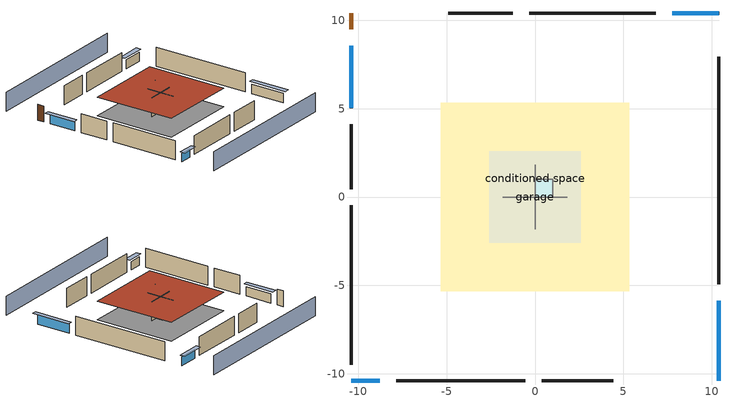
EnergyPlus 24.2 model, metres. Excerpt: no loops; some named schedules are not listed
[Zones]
conditioned space
 floor foundation (Slab2 construction): -5.34,-5.34 -5.34,5.34 5.34,5.34 5.34,-5.34 z0
 wall outside (AdiabaticWallConstruction 1): -10.41,10.41 -10.41,9.5 z0:2.03
 wall outside (AdiabaticWallConstruction): 10.41,-10.41 10.41,-5.87 z0:1.22; -10.41,-10.41 -8.78,-10.41 z0:1.07; -10.41,8.57 -10.41,5.04 z0:1.19; 10.41,10.41 7.76,10.41 z0:1.16
 wall outside (Wall3 construction): 10.41,-4.94 10.41,7.93 z0:2.44
 wall outside (Wall4 construction): 0.39,-10.41 4.43,-10.41 z0:2.44
 wall outside (Wall7 construction): -10.41,-0.48 -10.41,-9.48 z0:2.44
 wall outside (Wall8 construction): 6.83,10.41 -0.33,10.41 z0:2.44
 wall to garage (Wall5 construction): 0,1.83 0,-1.83 z0:2.44
 wall to garage (Wall6 construction): -1.83,0 1.83,0 z0:2.44
 window (WindowConstruction): 10.41,-10.41 10.41,-5.87 z0:1.22
 window (WindowConstruction 1): -10.41,-10.41 -8.79,-10.41 z0:1.07
 window (WindowConstruction 2): -10.41,8.57 -10.41,5.04 z0:1.19
 window (WindowConstruction 3): 10.41,10.41 7.76,10.41 z0:1.16
 door (Door): -10.41,10.41 -10.41,9.5 z0:2.03
 roof outside (Roof2 construction): -5.34,5.34 -5.34,-5.34 5.34,-5.34 5.34,5.34 z2.44
furnace airloop ret air zone
 floor adiabatic (AdiabaticConst): 0,0 0,1 1,1 1,0 z0
 wall adiabatic (AdiabaticConst): 0,1 0,0 1,0 1,1 0,1 z0:1
 ceiling adiabatic (AdiabaticConst): 1,0 1,1 0,1 0,0 z1
garage
 floor foundation (Slab1 construction): -2.59,-2.59 -2.59,2.59 2.59,2.59 2.59,-2.59 z0
 wall outside (Wall1 construction): -7.86,-10.41 -0.54,-10.41 z0:2.44
 wall outside (Wall2 construction): -10.41,4.11 -10.41,0.45 z0:2.44
 wall outside (Wall9 construction): -1.25,10.41 -4.91,10.41 z0:2.44
 roof outside (Roof1 construction): -2.59,2.59 -2.59,-2.59 2.59,-2.59 2.59,2.59 z2.44
shading: 10.41,14.99 -10.41,14.99 / -10.41,-14.99 10.41,-14.99 z0:2.44; 10.41,-5.57 10.41,-10.72 11.02,-10.72 11.02,-5.57 z1.52; -8.48,-10.41 -10.72,-10.41 -10.72,-11.02 -8.48,-11.02 z1.37; -10.41,4.73 -10.41,8.88 -11.02,8.88 -11.02,4.73 z1.49; 7.45,10.41 10.72,10.41 10.72,11.02 7.45,11.02 z1.46
[Building]
Building 1: Terrain=Suburbs
[Site:Location]
Portland Intl Arpt_OR: Latitude {deg}=45.59; Longitude {deg}=-122.6; Time Zone {hr}=-8; Elevation {m}=33; Keep Site Location Information=Yes
[Site:GroundTemperature:Shallow]
10.2558, 8.96328, 8.85977, 9.47314, 11.9355, 14.3863, 16.5111, 17.8571, 17.9714, 16.8767, 14.8061, 12.4304
[Site:WaterMainsTemperature]
Calculation Method=Schedule; Temperature Schedule=mains temperature schedule
[Material] Roughness=Rough; Thermal Absorptance=0.9
Name | Thickness {m} | Conductivity {W/m-K} | Density {kg/m3} | Specific Heat {J/kg-K} | Solar Absorptance | Visible Absorptance
asphalt or fiberglass shingles | 0.00635 | 0.162714 | 1121.4 | 1465.45 | 0.85 | 0.85
concrete 4.0 in. | 0.1016 | 1.803125 | 2242.8 | 837.4 | 0.7 | 0.7
door material | 0.04445 | 0.0612267 | 512.64 | 1214.23 | 0.7 | 0.7
floor covering | 0.0127 | 0.0450781 | 54.468 | 1339.84 | 0.9 | 0.9
furniture material conditioned space 1; furniture material garage 1 | 0.1524 | 0.115458 | 640.8 | 1214.23 | 0.6 | 0.6
gypsum board | 0.0127 | 0.160291 | 801 | 837.4 | 0.6 | 0.6
osb sheathing 0.5 in. | 0.0127 | 0.115458 | 512.64 | 1214.23 | 0.6 | 0.6
osb sheathing 0.5 in. 1; osb sheathing 0.5 in. 2; osb sheathing 0.5 in. 3 | 0.0127 | 0.115458 | 512.64 | 1214.23 | 0.7 | 0.7
osb sheathing 0.75 in. | 0.01905 | 0.115458 | 512.64 | 1214.23 | 0.7 | 0.7
roof rigid ins | 0.00254769 | 0.029427 | 32.04 | 1214.23 | 0.7 | 0.7
roof rigid ins 1 | 0.103632 | 0.029427 | 32.04 | 1214.23 | 0.7 | 0.7
roof stud and cavity | 0.2032 | 0.161866 | 78.34581 | 1123.46 | 0.7 | 0.7
wall rigid ins | 0.512978 | 0.029427 | 32.04 | 1214.23 | 0.7 | 0.7
wall stud and cavity | 0.1397 | 0.727959 | 139.0536 | 1170.24 | 0.6 | 0.6
wall stud and cavity 1 | 0.1397 | 0.0951301 | 139.0536 | 1170.24 | 0.7 | 0.7
wall stud and cavity 2 | 0.1397 | 0.0856282 | 139.0536 | 1170.24 | 0.7 | 0.7
wall stud and cavity 3 | 0.0889 | 0.380278 | 52.3479 | 1209.89 | 0.7 | 0.7
wall stud and cavity 4 | 0.0889 | 0.391764 | 83.0341 | 1211.67 | 0.7 | 0.7
wood siding | 0.0254 | 0.102417 | 544.68 | 1172.36 | 0.85 | 0.85
wood siding 1; wood siding 2 | 0.0254 | 0.102417 | 544.68 | 1172.36 | 0.7 | 0.7
[Material:NoMass]
Adiabatic: Roughness=Rough; Thermal Resistance {m2-K/W}=176.1; Thermal Absorptance=0.9; Solar Absorptance=0.7; Visible Absorptance=0.7
[WindowMaterial:SimpleGlazingSystem]
WindowMaterial: U-Factor {W/m2-K}=2.66866; Solar Heat Gain Coefficient=0.54
[Construction]
AdiabaticConst: Adiabatic
AdiabaticWallConstruction: wood siding 1, wall rigid ins, wall stud and cavity 3, gypsum board
AdiabaticWallConstruction 1: wood siding 2, wall rigid ins, wall stud and cavity 3, gypsum board
Door: door material
furniture construction conditioned space 1: furniture material conditioned space 1
furniture construction garage 1: furniture material garage 1
PartitionWallConstruction: gypsum board, wall stud and cavity 4, gypsum board
Roof1 construction: asphalt or fiberglass shingles, roof rigid ins, osb sheathing 0.5 in.
Roof2 construction: asphalt or fiberglass shingles, roof rigid ins 1, osb sheathing 0.75 in., roof stud and cavity, gypsum board
Slab1 construction: concrete 4.0 in.
Slab2 construction: concrete 4.0 in., floor covering
Wall1 construction; Wall2 construction: wood siding, osb sheathing 0.5 in. 1, wall stud and cavity
Wall3 construction; Wall4 construction: wood siding, osb sheathing 0.5 in. 1, wall stud and cavity 1, gypsum board
Wall5 construction: osb sheathing 0.5 in. 2, wall stud and cavity 2, gypsum board
Wall6 construction: osb sheathing 0.5 in. 3, wall stud and cavity 2, gypsum board
Wall7 construction; Wall8 construction: wood siding, osb sheathing 0.5 in. 3, wall stud and cavity 1, gypsum board
Wall9 construction: wood siding, osb sheathing 0.5 in. 3, wall stud and cavity
WindowConstruction; WindowConstruction 1; WindowConstruction 2; WindowConstruction 3: WindowMaterial
[Zone] Multiplier=1
Name | Volume {m3} | Part of Total Floor Area
conditioned space | 278.185 | Yes
furnace airloop ret air zone | 1 | No
garage | 65.242 | Yes
[Space]
Name | Zone | Volume {m3} | Space Type
conditioned space 1 | conditioned space | 278.185
furnace airloop ret air space | furnace airloop ret air zone |  | Plenum Space Type
garage 1 | garage | 65.242
[SurfaceProperty:ExposedFoundationPerimeter] Exposed Perimeter Calculation Method=TotalExposedPerimeter
Name | Total Exposed Perimeter {m}
Slab2 | 39.80688
Slab1 | 14.6304
[SurfaceProperty:IncidentSolarMultiplier] Incident Solar Multiplier=1; Incident Solar Multiplier Schedule=trans schedule winter=0.85 summer=0.7
Window1; Window2; Window3; Window4
[InternalMass]
Name | Construction | Zone or ZoneList | Space or SpaceList | Surface Area {m2}
furniture mass conditioned space 1 | furniture construction conditioned space 1 | conditioned space | conditioned space 1 | 45.63397
partition wall mass | PartitionWallConstruction | conditioned space | conditioned space 1 | 114.085
furniture mass garage 1 | furniture construction garage 1 | garage | garage 1 | 2.67561
[Lights] Design Level Calculation Method=LightingLevel; Return Air Fraction=0; Fraction Radiant=0.6; Fraction Visible=0.2; Fraction Replaceable=1
Name | Zone or ZoneList or Space or SpaceList | Schedule | Lighting Level {W}
interior lighting | conditioned space 1 | lighting_interior | 718.938
garage lighting | garage 1 | lighting_garage | 46.6149
[People]
occupants: Zone or ZoneList or Space or SpaceList=conditioned space 1; Number of People Schedule=occupants; Number of People Calculation Method=People; Number of People=3; Fraction Radiant=0.314171; Sensible Heat Fraction=0.56303; Activity Level Schedule=occupants activity schedule; Carbon Dioxide Generation Rate {m3/s-W}=0; Enable ASHRAE 55 Comfort Warnings=No; Mean Radiant Temperature Calculation Type=EnclosureAveraged
[ElectricEquipment] Design Level Calculation Method=EquipmentLevel
Name | Zone or ZoneList or Space or SpaceList | Schedule | Design Level {W} | Fraction Latent | Fraction Radiant | Fraction Lost
clothes dryer | conditioned space 1 | clothes_dryer | 6212.44 | 0.015 | 0.081 | 0.85
clothes washer | conditioned space 1 | clothes_washer | 164.826 | 0.03 | 0.162 | 0.7
cooking range | conditioned space 1 | cooking_range | 58.5474 | 0.16 | 0.384 | 0.2
fridge | conditioned space 1 | fridge schedule | 39.726 | 0 | 0.6 | 0
mech vent bath fan 0 | conditioned space 1 | mech vent bath fan 0 schedule | 30 | 0 | 0 | 1
mech vent house fan | conditioned space 1 | mech vent house fan schedule | 0 | 0 | 0 | 1
mech vent house fan cfis | conditioned space 1 | mech vent house fan cfis schedule | 0 | 0 | 0 | 0
mech vent range fan 0 | conditioned space 1 | mech vent range fan 0 schedule | 30 | 0 | 0 | 1
misc plug loads | conditioned space 1 | plug_loads_other | 332.289 | 0.021 | 0.558 | 0.049
misc tv | conditioned space 1 | plug_loads_tv | 418.445 | 0 | 0.6 | 0
whole house fan | conditioned space 1 | Always On Discrete | 0 | 0 | 0 | 1
fridge 1 | garage 1 | fridge schedule 1 | 80.4475 | 0 | 0.6 | 0
[OtherEquipment] Design Level Calculation Method=EquipmentLevel
Name | Fuel Type | Zone or ZoneList or Space or SpaceList | Schedule | Design Level {W} | Fraction Latent | Fraction Radiant | Fraction Lost
clothes dryer 1 | Electricity | conditioned space 1 | clothes_dryer | 0 | 0.015 | 0.081 | 0.85
cooking range 1 | NaturalGas | conditioned space 1 | cooking_range | 1715.85 | 0.16 | 0.384 | 0.2
furnace airloop_0 SupCondToLv; furnace airloop_0 SupSensLkToCond; mech vent house fan sensible load | None | conditioned space 1 | Always On Discrete | 0 | 0 | 0 | 0
furnace airloop_0 SupLatLkToCond; mech vent house fan latent load | None | conditioned space 1 | Always On Discrete | 0 | 1 | 0 | 0
general water use latent | None | conditioned space 1 | general water use schedule | 62.594 | 1 | 0 | 0
general water use sensible | None | conditioned space 1 | general water use schedule | -61.6891 | 0 | 0.6 | 0
furnace airloop_0 RetCondToRP; furnace airloop_0 RetSensLkToRP | None | furnace airloop ret air space | Always On Discrete | 0 | 0 | 0 | 0
furnace airloop_0 RetLatLkToRP | None | furnace airloop ret air space | Always On Discrete | 0 | 1 | 0 | 0
furnace airloop_0 RetCondToDZ; furnace airloop_0 SupCondToDZ; furnace airloop_0 SupSensLkToDZ; water heater sens | None | garage 1 | Always On Discrete | 0 | 0 | 0 | 0
furnace airloop_0 SupLatLkToDZ; water heater lat | None | garage 1 | Always On Discrete | 0 | 1 | 0 | 0
water heater energy adjustment1 | Electricity | garage 1 | Always On Discrete | 0.01 | 0 | 0 | 1
[ZoneInfiltration:DesignFlowRate] Schedule=Always On Discrete; Design Flow Rate Calculation Method=Flow/Zone; Design Flow Rate {m3/s}=0
Name | Zone or ZoneList or Space or SpaceList
infil flow; natural vent flow; whole house fan flow | conditioned space 1
garage 1 duct leakage imbalance infil flow | garage 1
[ZoneMixing] Schedule=Always On Continuous; Design Flow Rate Calculation Method=Flow/Zone; Design Flow Rate {m3/s}=0
Name | Zone or Space | Source Zone or Space
furnace airloop_0 ZoneMixDZToCond mix | conditioned space | garage
furnace airloop_0 ZoneMixCondToDZ mix | garage | conditioned space
[SpaceList]
Plenum Space Type: furnace airloop ret air space
[ZoneInfiltration:EffectiveLeakageArea]
infil garage 1: Zone or Space=garage 1; Schedule=Always On Discrete; Effective Air Leakage Area {cm2}=271.837; Stack Coefficient=0.000129147; Wind Coefficient=4.38083e-05
[AvailabilityManager:Scheduled]
furnace airloop Availability Manager: Schedule=Always On Discrete
[AirLoopHVAC:ReturnPlenum]
Air Loop HVAC Return Plenum 1: Zone=furnace airloop ret air zone
[Foundation:Kiva] Wall Height Above Grade {m}=0.1016; Wall Depth Below Slab {m}=0.2032
Name | Initial Indoor Air Temperature {C}
Foundation Kiva 1 | 13.4258
Foundation Kiva 2 | 18.3333
[Foundation:Kiva:Settings]
Soil Conductivity {W/m-K}=1.3848; Soil Density {kg/m3}=1842.3; Soil Specific Heat {J/kg-K}=418.7; Ground Solar Absorptivity=0.9; Ground Thermal Absorptivity=0.9; Ground Surface Roughness {m}=0.03; Far-Field Width {m}=40; Deep-Ground Boundary Condition=ZeroFlux; Deep-Ground Depth {m}=40; Minimum Cell Dimension {m}=0.2; Maximum Cell Growth Coefficient=3; Simulation Timestep=Timestep
[Exterior:Lights]
exterior lighting: Schedule=exterior lighting schedule; Design Level {W}=37.1441
[EnergyManagementSystem:GlobalVariable]
furnace_airloop_0_DuctImbalLkExhFanEquivCond
furnace_airloop_0_DuctImbalLkExhFanEquivDZ
furnace_airloop_0_DuctImbalLkSupFanEquivCond
furnace_airloop_0_DuctImbalLkSupFanEquivDZ
furnace_airloop_0_DZ_T
furnace_airloop_0_DZ_W
furnace_airloop_0_RetCondToDZ
furnace_airloop_0_RetCondToRP
furnace_airloop_0_RetLatLkToRP
furnace_airloop_0_RetSensLkToRP
furnace_airloop_0_SupCondToDZ
furnace_airloop_0_SupCondToLv
furnace_airloop_0_SupLatLkToCond
furnace_airloop_0_SupLatLkToDZ
furnace_airloop_0_SupSensLkToCond
furnace_airloop_0_SupSensLkToDZ
furnace_airloop_0_ZoneMixCondToDZ
furnace_airloop_0_ZoneMixDZToCond
furnace_airloop_AH_MFR
furnace_airloop_AH_Tout
furnace_airloop_AH_VFR
furnace_airloop_AH_Wout
furnace_airloop_Fan_RTF
furnace_airloop_RA_T
furnace_airloop_Ra_W
infil_program_Qfan
infil_program_Qinf
natural_vent_program_Qnv
natural_vent_program_Qwhf
[EnergyManagementSystem:Sensor]
Name | Output:Variable or Output:Meter Index Key | Output:Variable or Output:Meter
airflow_gain | infil flow | Infiltration Sensible Heat Gain Energy
airflow_gain_1 | natural vent flow | Infiltration Sensible Heat Gain Energy
airflow_gain_2 | whole house fan flow | Infiltration Sensible Heat Gain Energy
airflow_loss | infil flow | Infiltration Sensible Heat Loss Energy
airflow_loss_1 | natural vent flow | Infiltration Sensible Heat Loss Energy
airflow_loss_2 | whole house fan flow | Infiltration Sensible Heat Loss Energy
clg_load_cond |  | Cooling:EnergyTransfer:Zone:CONDITIONED SPACE
clg_load_duct |  | Cooling:EnergyTransfer:Zone:FURNACE AIRLOOP RET AIR ZONE
clg_sp_s; clg_sp_s_1 | cooling setpoint | Schedule Value
clothes_dryer_exhaust_0_sch_s | clothes_dryer | Schedule Value
cool_season | cooling season schedule | Schedule Value
ducts_conv | furnace airloop_0 RetCondToRP | Other Equipment Convective Heating Energy
ducts_conv_1 | furnace airloop_0 RetLatLkToRP | Other Equipment Convective Heating Energy
ducts_conv_2 | furnace airloop_0 RetSensLkToRP | Other Equipment Convective Heating Energy
ducts_conv_3 | furnace airloop_0 SupCondToLv | Other Equipment Convective Heating Energy
ducts_conv_4 | furnace airloop_0 SupLatLkToCond | Other Equipment Convective Heating Energy
ducts_conv_5 | furnace airloop_0 SupSensLkToCond | Other Equipment Convective Heating Energy
ducts_rad | furnace airloop_0 RetCondToRP | Other Equipment Radiant Heating Energy
ducts_rad_1 | furnace airloop_0 RetLatLkToRP | Other Equipment Radiant Heating Energy
ducts_rad_2 | furnace airloop_0 RetSensLkToRP | Other Equipment Radiant Heating Energy
ducts_rad_3 | furnace airloop_0 SupCondToLv | Other Equipment Radiant Heating Energy
ducts_rad_4 | furnace airloop_0 SupLatLkToCond | Other Equipment Radiant Heating Energy
ducts_rad_5 | furnace airloop_0 SupSensLkToCond | Other Equipment Radiant Heating Energy
fridge_tin_s_1; water_heater_amb_temp | garage | Zone Mean Air Temperature
furnace_airloop_0_DZ_T_s | garage | Zone Air Temperature
furnace_airloop_0_DZ_W_s | garage | Zone Mean Air Humidity Ratio
furnace_airloop_AH_MFR_s | Node 5 | System Node Mass Flow Rate
furnace_airloop_AH_Tout_s | Node 5 | System Node Temperature
furnace_airloop_AH_VFR_s | Node 5 | System Node Current Density Volume Flow Rate
furnace_airloop_AH_Wout_s | Node 5 | System Node Humidity Ratio
furnace_airloop_RA_T_s | Node 8 | System Node Temperature
furnace_airloop_Ra_W_s | Node 8 | System Node Humidity Ratio
htg_load_cond |  | Heating:EnergyTransfer:Zone:CONDITIONED SPACE
htg_load_duct |  | Heating:EnergyTransfer:Zone:FURNACE AIRLOOP RET AIR ZONE
htg_sp_s; htg_sp_s_1 | heating setpoint | Schedule Value
ig_ee_conv | clothes dryer | Electric Equipment Convective Heating Energy
ig_ee_conv_2 | cooking range | Electric Equipment Convective Heating Energy
ig_ee_conv_3 | fridge | Electric Equipment Convective Heating Energy
ig_ee_conv_4 | misc plug loads | Electric Equipment Convective Heating Energy
ig_ee_conv_5 | misc tv | Electric Equipment Convective Heating Energy
ig_ee_conv_6 | whole house fan | Electric Equipment Convective Heating Energy
ig_ee_rad | clothes dryer | Electric Equipment Radiant Heating Energy
ig_ee_rad_2 | cooking range | Electric Equipment Radiant Heating Energy
ig_ee_rad_3 | fridge | Electric Equipment Radiant Heating Energy
ig_ee_rad_4 | misc plug loads | Electric Equipment Radiant Heating Energy
ig_ee_rad_5 | misc tv | Electric Equipment Radiant Heating Energy
ig_ee_rad_6 | whole house fan | Electric Equipment Radiant Heating Energy
ig_lgt_conv | interior lighting | Lights Convective Heating Energy
ig_lgt_rad | interior lighting | Lights Radiant Heating Energy
ig_lgt_vis | interior lighting | Lights Visible Radiation Heating Energy
ig_oe_conv | clothes dryer 1 | Other Equipment Convective Heating Energy
ig_oe_conv_1 | cooking range 1 | Other Equipment Convective Heating Energy
ig_oe_conv_2 | general water use latent | Other Equipment Convective Heating Energy
ig_oe_conv_3 | general water use sensible | Other Equipment Convective Heating Energy
ig_oe_rad | clothes dryer 1 | Other Equipment Radiant Heating Energy
ig_oe_rad_1 | cooking range 1 | Other Equipment Radiant Heating Energy
ig_oe_rad_2 | general water use latent | Other Equipment Radiant Heating Energy
ig_oe_rad_3 | general water use sensible | Other Equipment Radiant Heating Energy
ig_ppl_conv | occupants | People Convective Heating Energy
ig_ppl_rad | occupants | People Radiant Heating Energy
im_conv | furniture mass conditioned space 1 | Surface Inside Face Convection Heat Gain Energy
im_conv_1 | partition wall mass | Surface Inside Face Convection Heat Gain Energy
im_ig | furniture mass conditioned space 1 | Surface Inside Face Internal Gains Radiation Heat Gain Energy
im_ig_1 | partition wall mass | Surface Inside Face Internal Gains Radiation Heat Gain Energy
im_lgt | furniture mass conditioned space 1 | Surface Inside Face Lights Radiation Heat Gain Energy
im_lgt_1 | partition wall mass | Surface Inside Face Lights Radiation Heat Gain Energy
im_sol | furniture mass conditioned space 1 | Surface Inside Face Solar Radiation Heat Gain Energy
im_sol_1 | partition wall mass | Surface Inside Face Solar Radiation Heat Gain Energy
im_surf | furniture mass conditioned space 1 | Surface Inside Face Net Surface Thermal Radiation Heat Gain Energy
im_surf_1 | partition wall mass | Surface Inside Face Net Surface Thermal Radiation Heat Gain Energy
mech_vent_bath_fan_0_sch_s | mech vent bath fan 0 schedule | Schedule Value
mech_vent_range_fan_0_sch_s | mech vent range fan 0 schedule | Schedule Value
mv_conv | mech vent bath fan 0 | Electric Equipment Convective Heating Energy
mv_conv_1 | mech vent house fan | Electric Equipment Convective Heating Energy
mv_conv_2 | mech vent house fan cfis | Electric Equipment Convective Heating Energy
mv_conv_3 | mech vent range fan 0 | Electric Equipment Convective Heating Energy
mv_conv_4 | mech vent house fan latent load | Other Equipment Convective Heating Energy
mv_conv_5 | mech vent house fan sensible load | Other Equipment Convective Heating Energy
mv_rad | mech vent bath fan 0 | Electric Equipment Radiant Heating Energy
mv_rad_1 | mech vent house fan | Electric Equipment Radiant Heating Energy
mv_rad_2 | mech vent house fan cfis | Electric Equipment Radiant Heating Energy
mv_rad_3 | mech vent range fan 0 | Electric Equipment Radiant Heating Energy
mv_rad_4 | mech vent house fan latent load | Other Equipment Radiant Heating Energy
mv_rad_5 | mech vent house fan sensible load | Other Equipment Radiant Heating Energy
natural_vent_s | natural vent schedule | Schedule Value
out_pb_s |  | Site Outdoor Air Barometric Pressure
out_wt_s |  | Site Outdoor Air Humidity Ratio
site_vw_s |  | Site Wind Speed
ss_back_out | Window1 | Surface Window Shortwave from Zone Back Out Window Heat Transfer Rate
ss_back_out_1 | Window2 | Surface Window Shortwave from Zone Back Out Window Heat Transfer Rate
ss_back_out_2 | Window3 | Surface Window Shortwave from Zone Back Out Window Heat Transfer Rate
ss_back_out_3 | Window4 | Surface Window Shortwave from Zone Back Out Window Heat Transfer Rate
ss_conv | Door1 | Surface Inside Face Convection Heat Gain Energy
ss_conv_1 | Window1 | Surface Inside Face Convection Heat Gain Energy
ss_conv_2 | Window2 | Surface Inside Face Convection Heat Gain Energy
ss_conv_3 | Window3 | Surface Inside Face Convection Heat Gain Energy
ss_conv_4 | Window4 | Surface Inside Face Convection Heat Gain Energy
ss_ig | Door1 | Surface Inside Face Internal Gains Radiation Heat Gain Energy
ss_ig_1 | Window1 | Surface Inside Face Internal Gains Radiation Heat Gain Energy
ss_ig_2 | Window2 | Surface Inside Face Internal Gains Radiation Heat Gain Energy
ss_ig_3 | Window3 | Surface Inside Face Internal Gains Radiation Heat Gain Energy
ss_ig_4 | Window4 | Surface Inside Face Internal Gains Radiation Heat Gain Energy
ss_lgt | Door1 | Surface Inside Face Lights Radiation Heat Gain Energy
ss_sol | Door1 | Surface Inside Face Solar Radiation Heat Gain Energy
ss_surf | Door1 | Surface Inside Face Net Surface Thermal Radiation Heat Gain Energy
ss_surf_1 | Window1 | Surface Inside Face Net Surface Thermal Radiation Heat Gain Energy
ss_surf_2 | Window2 | Surface Inside Face Net Surface Thermal Radiation Heat Gain Energy
ss_surf_3 | Window3 | Surface Inside Face Net Surface Thermal Radiation Heat Gain Energy
ss_surf_4 | Window4 | Surface Inside Face Net Surface Thermal Radiation Heat Gain Energy
ss_trans_in | Window1 | Surface Window Transmitted Solar Radiation Rate
ss_trans_in_1 | Window2 | Surface Window Transmitted Solar Radiation Rate
ss_trans_in_2 | Window3 | Surface Window Transmitted Solar Radiation Rate
ss_trans_in_3 | Window4 | Surface Window Transmitted Solar Radiation Rate
ss_trans_out | Window1 | Surface Inside Face Initial Transmitted Diffuse Transmitted Out Window Solar Radiation Rate
ss_trans_out_1 | Window2 | Surface Inside Face Initial Transmitted Diffuse Transmitted Out Window Solar Radiation Rate
ss_trans_out_2 | Window3 | Surface Inside Face Initial Transmitted Diffuse Transmitted Out Window Solar Radiation Rate
ss_trans_out_3 | Window4 | Surface Inside Face Initial Transmitted Diffuse Transmitted Out Window Solar Radiation Rate
s_conv | Roof2 | Surface Inside Face Convection Heat Gain Energy
s_conv_1 | Slab2 | Surface Inside Face Convection Heat Gain Energy
s_conv_2 | Wall3 | Surface Inside Face Convection Heat Gain Energy
s_conv_3 | Wall4 | Surface Inside Face Convection Heat Gain Energy
s_conv_4 | Wall5 | Surface Inside Face Convection Heat Gain Energy
s_conv_5 | Wall6 | Surface Inside Face Convection Heat Gain Energy
s_conv_6 | Wall7 | Surface Inside Face Convection Heat Gain Energy
s_conv_7 | Wall8 | Surface Inside Face Convection Heat Gain Energy
s_ig | Roof2 | Surface Inside Face Internal Gains Radiation Heat Gain Energy
s_ig_1 | Slab2 | Surface Inside Face Internal Gains Radiation Heat Gain Energy
s_ig_2 | Wall3 | Surface Inside Face Internal Gains Radiation Heat Gain Energy
s_ig_3 | Wall4 | Surface Inside Face Internal Gains Radiation Heat Gain Energy
s_ig_4 | Wall5 | Surface Inside Face Internal Gains Radiation Heat Gain Energy
s_ig_5 | Wall6 | Surface Inside Face Internal Gains Radiation Heat Gain Energy
s_ig_6 | Wall7 | Surface Inside Face Internal Gains Radiation Heat Gain Energy
s_ig_7 | Wall8 | Surface Inside Face Internal Gains Radiation Heat Gain Energy
s_lgt | Roof2 | Surface Inside Face Lights Radiation Heat Gain Energy
s_lgt_1 | Slab2 | Surface Inside Face Lights Radiation Heat Gain Energy
s_lgt_2 | Wall3 | Surface Inside Face Lights Radiation Heat Gain Energy
s_lgt_3 | Wall4 | Surface Inside Face Lights Radiation Heat Gain Energy
s_lgt_4 | Wall5 | Surface Inside Face Lights Radiation Heat Gain Energy
s_lgt_5 | Wall6 | Surface Inside Face Lights Radiation Heat Gain Energy
s_lgt_6 | Wall7 | Surface Inside Face Lights Radiation Heat Gain Energy
s_lgt_7 | Wall8 | Surface Inside Face Lights Radiation Heat Gain Energy
s_sol | Roof2 | Surface Inside Face Solar Radiation Heat Gain Energy
s_sol_1 | Slab2 | Surface Inside Face Solar Radiation Heat Gain Energy
s_sol_2 | Wall3 | Surface Inside Face Solar Radiation Heat Gain Energy
s_sol_3 | Wall4 | Surface Inside Face Solar Radiation Heat Gain Energy
s_sol_4 | Wall5 | Surface Inside Face Solar Radiation Heat Gain Energy
s_sol_5 | Wall6 | Surface Inside Face Solar Radiation Heat Gain Energy
s_sol_6 | Wall7 | Surface Inside Face Solar Radiation Heat Gain Energy
s_sol_7 | Wall8 | Surface Inside Face Solar Radiation Heat Gain Energy
s_surf | Roof2 | Surface Inside Face Net Surface Thermal Radiation Heat Gain Energy
s_surf_1 | Slab2 | Surface Inside Face Net Surface Thermal Radiation Heat Gain Energy
s_surf_2 | Wall3 | Surface Inside Face Net Surface Thermal Radiation Heat Gain Energy
s_surf_3 | Wall4 | Surface Inside Face Net Surface Thermal Radiation Heat Gain Energy
s_surf_4 | Wall5 | Surface Inside Face Net Surface Thermal Radiation Heat Gain Energy
s_surf_5 | Wall6 | Surface Inside Face Net Surface Thermal Radiation Heat Gain Energy
s_surf_6 | Wall7 | Surface Inside Face Net Surface Thermal Radiation Heat Gain Energy
s_surf_7 | Wall8 | Surface Inside Face Net Surface Thermal Radiation Heat Gain Energy
water_heater_amb_rh | garage | Zone Air Relative Humidity
water_heater_T_set | water heater setpoint | Schedule Value
[EnergyManagementSystem:Actuator]
Name | Actuated Component Unique | Actuated Component Type | Actuated Component Control Type
fridge_schedule_1_act | fridge schedule 1 | Schedule:Constant | Schedule Value
fridge_schedule_act | fridge schedule | Schedule:Constant | Schedule Value
furnace_airloop_0_RetCondToDZ_act | furnace airloop_0 RetCondToDZ | OtherEquipment | Power Level
